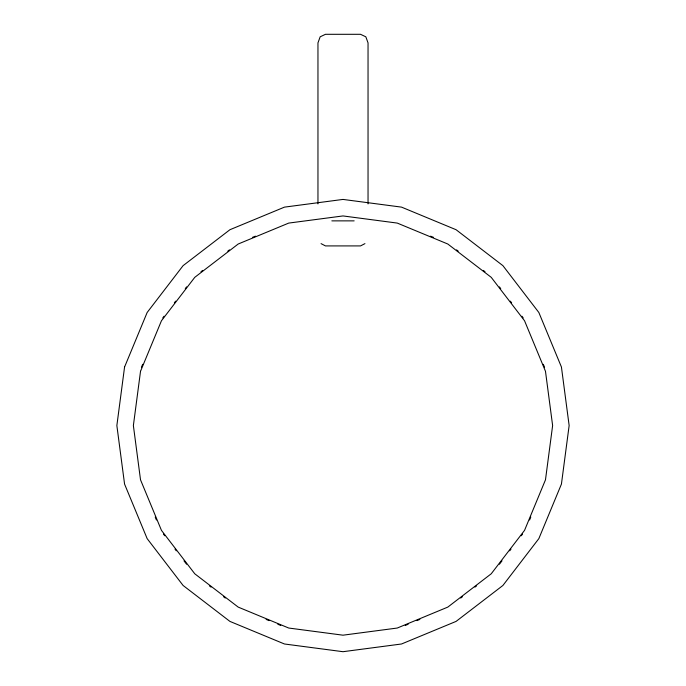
<?xml version="1.0" encoding="UTF-8"?>
<svg xmlns="http://www.w3.org/2000/svg" width="686" height="686" viewBox="0 0 686 686"><rect width="100%" height="100%" fill="white"/><g stroke="black" fill="none" stroke-linecap="round" stroke-linejoin="round"><path stroke-width="1.03" d="M141.47 367.224L142.688 364.3M529.575 519.988L530.793 517.055M162.796 317.892L164.083 316.22M174.364 302.818L175.65 301.145M185.289 288.574L186.575 286.902M499.425 564.218L501.998 560.865M509.707 550.815L510.993 549.143M521.274 535.74L522.561 534.068M200.989 271.707L202.67 270.421M227.795 251.145L229.467 249.858M460.718 598.055L462.39 596.769M474.961 587.122L476.633 585.844M364.952 243.624L360.527 245.914L325.473 245.914L321.048 243.624M252.474 237.365L255.406 236.155M405.237 625.469L408.161 624.26M416.942 620.624L419.866 619.407M331.844 220.866L354.156 220.866M430.594 236.155L433.526 237.365M266.134 619.407L269.058 620.624M277.839 624.26L280.763 625.469M456.533 249.858L458.205 251.145M483.33 270.421L485.011 271.707M209.367 585.844L211.039 587.122M223.61 596.769L225.282 598.055M499.425 286.902L500.711 288.574M510.35 301.145L511.636 302.818M521.917 316.22L523.204 317.892M163.44 534.068L164.726 535.74M175.007 549.143L176.293 550.815M184.002 560.865L186.575 564.218M543.312 364.3L544.53 367.224M155.208 517.055L156.425 519.988M368.039 203.905L368.039 42.884L365.835 36.812L360.527 34.3L325.473 34.3L320.165 36.812L317.961 42.884L317.961 203.905M124.569 367.027L116.86 425.56L124.569 484.093L147.156 538.63L183.093 585.467L229.93 621.405L284.467 643.991L343 651.7L401.533 643.991L456.07 621.405L502.907 585.467L538.844 538.63L561.431 484.093L569.14 425.56L561.431 367.027L538.844 312.49L502.907 265.654L456.07 229.716L401.533 207.129L343 199.42L284.467 207.129L229.93 229.716L183.093 265.654L147.156 312.49L124.569 367.027M140.519 371.306L133.376 425.56L140.519 479.814L161.459 530.372L194.773 573.788L238.188 607.101L288.746 628.042L343 635.185L397.254 628.042L447.812 607.101L491.227 573.788L524.541 530.372L545.481 479.814L552.624 425.56L545.481 371.306L524.541 320.748L491.227 277.333L447.812 244.019L397.254 223.079L343 215.936L288.746 223.079L238.188 244.019L194.773 277.333L161.459 320.748L140.519 371.306"/></g></svg>
